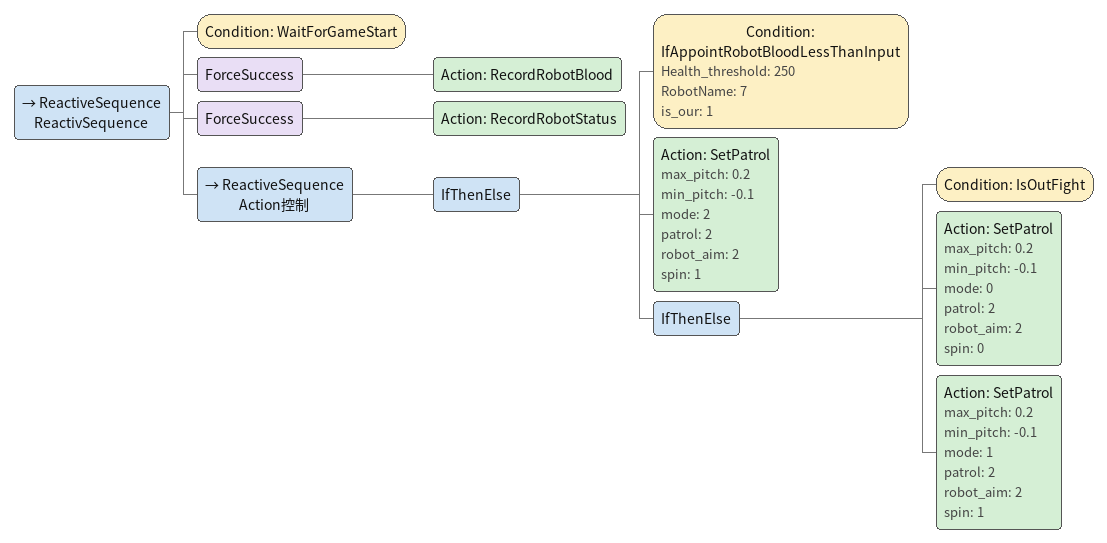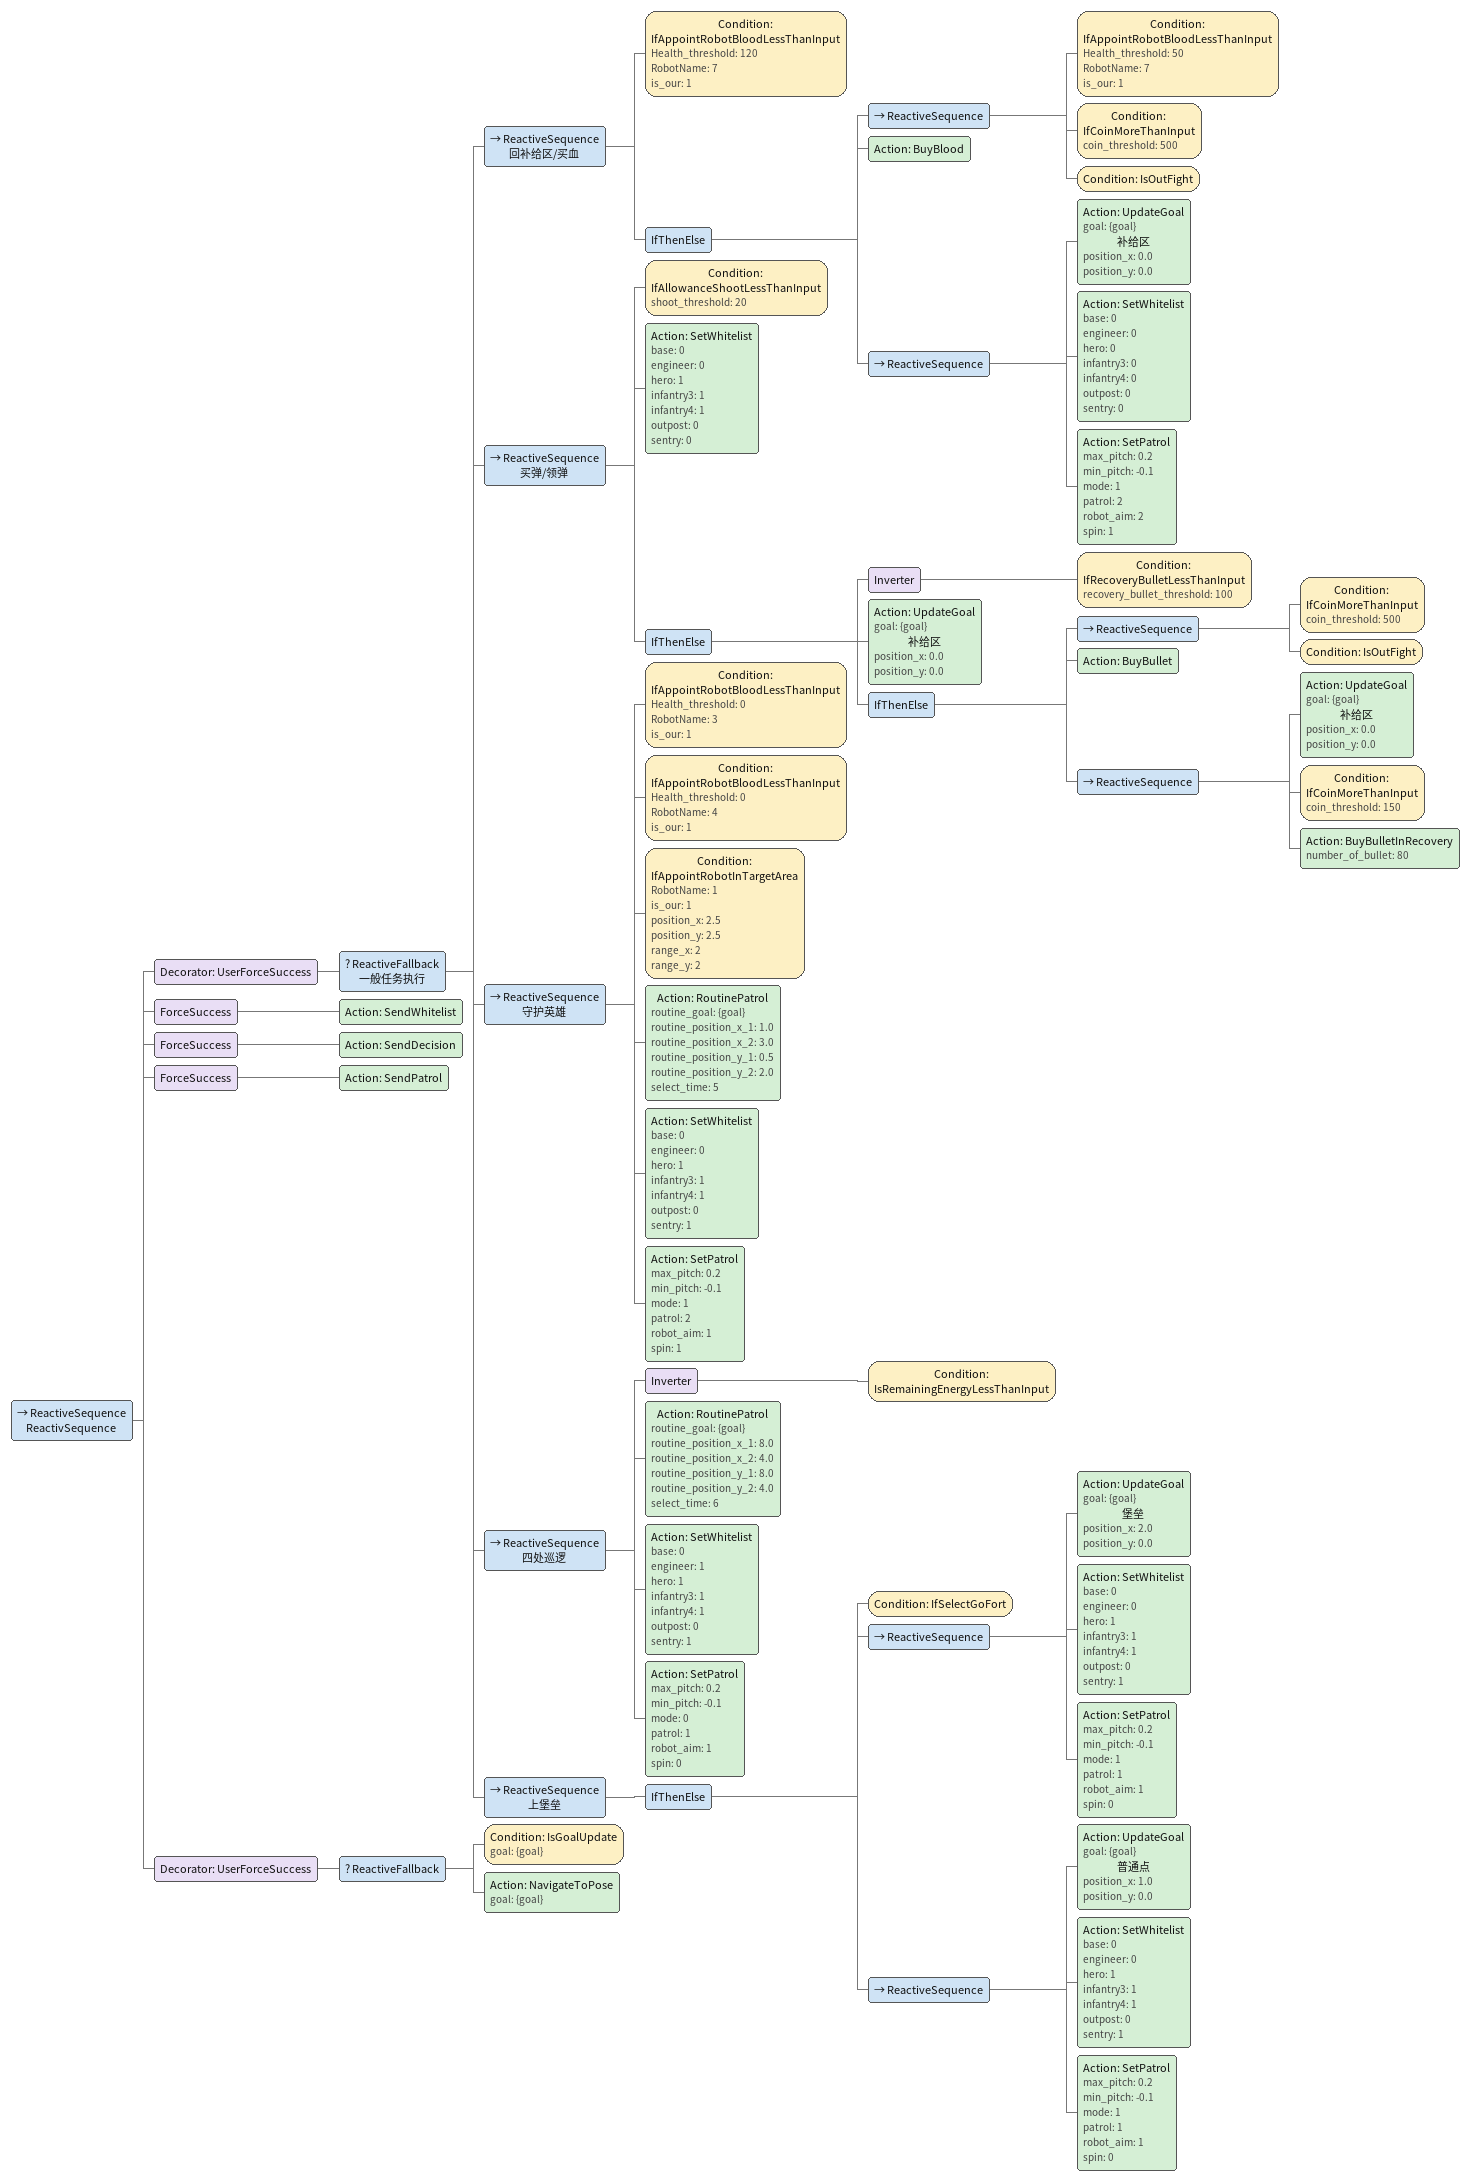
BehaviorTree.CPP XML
<ReactiveSequence name="ReactivSequence">
    <Condition ID="WaitForGameStart"/>
    <ForceSuccess>
        <Action ID="RecordRobotBlood"/>
    </ForceSuccess>
    <ForceSuccess>
        <Action ID="RecordRobotStatus"/>
    </ForceSuccess>
    <ReactiveSequence name="Action控制">
        <IfThenElse>
            <Condition Health_threshold="250" ID="IfAppointRobotBloodLessThanInput" RobotName="7" is_our="1"/>
            <Action ID="SetPatrol" max_pitch="0.2" min_pitch="-0.1" mode="2" patrol="2" robot_aim="2" spin="1"/>
            <IfThenElse>
                <Condition ID="IsOutFight"/>
                <Action ID="SetPatrol" max_pitch="0.2" min_pitch="-0.1" mode="0" patrol="2" robot_aim="2" spin="0"/>
                <Action ID="SetPatrol" max_pitch="0.2" min_pitch="-0.1" mode="1" patrol="2" robot_aim="2" spin="1"/>
            </IfThenElse>
        </IfThenElse>
    </ReactiveSequence>
</ReactiveSequence>

<ReactiveSequence name="ReactivSequence">
    <Decorator ID="UserForceSuccess">
        <ReactiveFallback name="一般任务执行">
            <ReactiveSequence name="回补给区/买血">
                <Condition Health_threshold="120" ID="IfAppointRobotBloodLessThanInput" RobotName="7" is_our="1"/>
                <IfThenElse>
                    <ReactiveSequence>
                        <Condition Health_threshold="50" ID="IfAppointRobotBloodLessThanInput" RobotName="7" is_our="1"/>
                        <Condition ID="IfCoinMoreThanInput" coin_threshold="500"/>
                        <Condition ID="IsOutFight"/>
                    </ReactiveSequence>
                    <Action ID="BuyBlood"/>
                    <ReactiveSequence>
                        <Action ID="UpdateGoal" goal="{goal}" name="补给区" position_x="0.0" position_y="0.0"/>
                        <Action ID="SetWhitelist" base="0" engineer="0" hero="0" infantry3="0" infantry4="0" outpost="0" sentry="0"/>
                        <Action ID="SetPatrol" max_pitch="0.2" min_pitch="-0.1" mode="1" patrol="2" robot_aim="2" spin="1"/>
                    </ReactiveSequence>
                </IfThenElse>
            </ReactiveSequence>
            <ReactiveSequence name="买弹/领弹">
                <Condition ID="IfAllowanceShootLessThanInput" shoot_threshold="20"/>
                <Action ID="SetWhitelist" base="0" engineer="0" hero="1" infantry3="1" infantry4="1" outpost="0" sentry="0"/>
                <IfThenElse>
                    <Inverter>
                        <Condition ID="IfRecoveryBulletLessThanInput" recovery_bullet_threshold="100"/>
                    </Inverter>
                    <Action ID="UpdateGoal" goal="{goal}" name="补给区" position_x="0.0" position_y="0.0"/>
                    <IfThenElse>
                        <ReactiveSequence>
                            <Condition ID="IfCoinMoreThanInput" coin_threshold="500"/>
                            <Condition ID="IsOutFight"/>
                        </ReactiveSequence>
                        <Action ID="BuyBullet"/>
                        <ReactiveSequence>
                            <Action ID="UpdateGoal" goal="{goal}" name="补给区" position_x="0.0" position_y="0.0"/>
                            <Condition ID="IfCoinMoreThanInput" coin_threshold="150"/>
                            <Action ID="BuyBulletInRecovery" number_of_bullet="80"/>
                        </ReactiveSequence>
                    </IfThenElse>
                </IfThenElse>
            </ReactiveSequence>
            <ReactiveSequence name="守护英雄">
                <Condition Health_threshold="0" ID="IfAppointRobotBloodLessThanInput" RobotName="3" is_our="1"/>
                <Condition Health_threshold="0" ID="IfAppointRobotBloodLessThanInput" RobotName="4" is_our="1"/>
                <Condition ID="IfAppointRobotInTargetArea" RobotName="1" is_our="1" position_x="2.5" position_y="2.5" range_x="2" range_y="2"/>
                <Action ID="RoutinePatrol" routine_goal="{goal}" routine_position_x_1="1.0" routine_position_x_2="3.0" routine_position_y_1="0.5" routine_position_y_2="2.0" select_time="5"/>
                <Action ID="SetWhitelist" base="0" engineer="0" hero="1" infantry3="1" infantry4="1" outpost="0" sentry="1"/>
                <Action ID="SetPatrol" max_pitch="0.2" min_pitch="-0.1" mode="1" patrol="2" robot_aim="1" spin="1"/>
            </ReactiveSequence>
            <ReactiveSequence name="四处巡逻">
                <Inverter>
                    <Condition ID="IsRemainingEnergyLessThanInput"/>
                </Inverter>
                <Action ID="RoutinePatrol" routine_goal="{goal}" routine_position_x_1="8.0" routine_position_x_2="4.0" routine_position_y_1="8.0" routine_position_y_2="4.0" select_time="6"/>
                <Action ID="SetWhitelist" base="0" engineer="1" hero="1" infantry3="1" infantry4="1" outpost="0" sentry="1"/>
                <Action ID="SetPatrol" max_pitch="0.2" min_pitch="-0.1" mode="0" patrol="1" robot_aim="1" spin="0"/>
            </ReactiveSequence>
            <ReactiveSequence name="上堡垒">
                <IfThenElse>
                    <Condition ID="IfSelectGoFort"/>
                    <ReactiveSequence>
                        <Action ID="UpdateGoal" goal="{goal}" name="堡垒" position_x="2.0" position_y="0.0"/>
                        <Action ID="SetWhitelist" base="0" engineer="0" hero="1" infantry3="1" infantry4="1" outpost="0" sentry="1"/>
                        <Action ID="SetPatrol" max_pitch="0.2" min_pitch="-0.1" mode="1" patrol="1" robot_aim="1" spin="0"/>
                    </ReactiveSequence>
                    <ReactiveSequence>
                        <Action ID="UpdateGoal" goal="{goal}" name="普通点" position_x="1.0" position_y="0.0"/>
                        <Action ID="SetWhitelist" base="0" engineer="0" hero="1" infantry3="1" infantry4="1" outpost="0" sentry="1"/>
                        <Action ID="SetPatrol" max_pitch="0.2" min_pitch="-0.1" mode="1" patrol="1" robot_aim="1" spin="0"/>
                    </ReactiveSequence>
                </IfThenElse>
            </ReactiveSequence>
        </ReactiveFallback>
    </Decorator>
    <ForceSuccess>
        <Action ID="SendWhitelist"/>
    </ForceSuccess>
    <ForceSuccess>
        <Action ID="SendDecision"/>
    </ForceSuccess>
    <ForceSuccess>
        <Action ID="SendPatrol"/>
    </ForceSuccess>
    <Decorator ID="UserForceSuccess">
        <ReactiveFallback>
            <Condition ID="IsGoalUpdate" goal="{goal}"/>
            <Action ID="NavigateToPose" goal="{goal}"/>
        </ReactiveFallback>
    </Decorator>
</ReactiveSequence>
